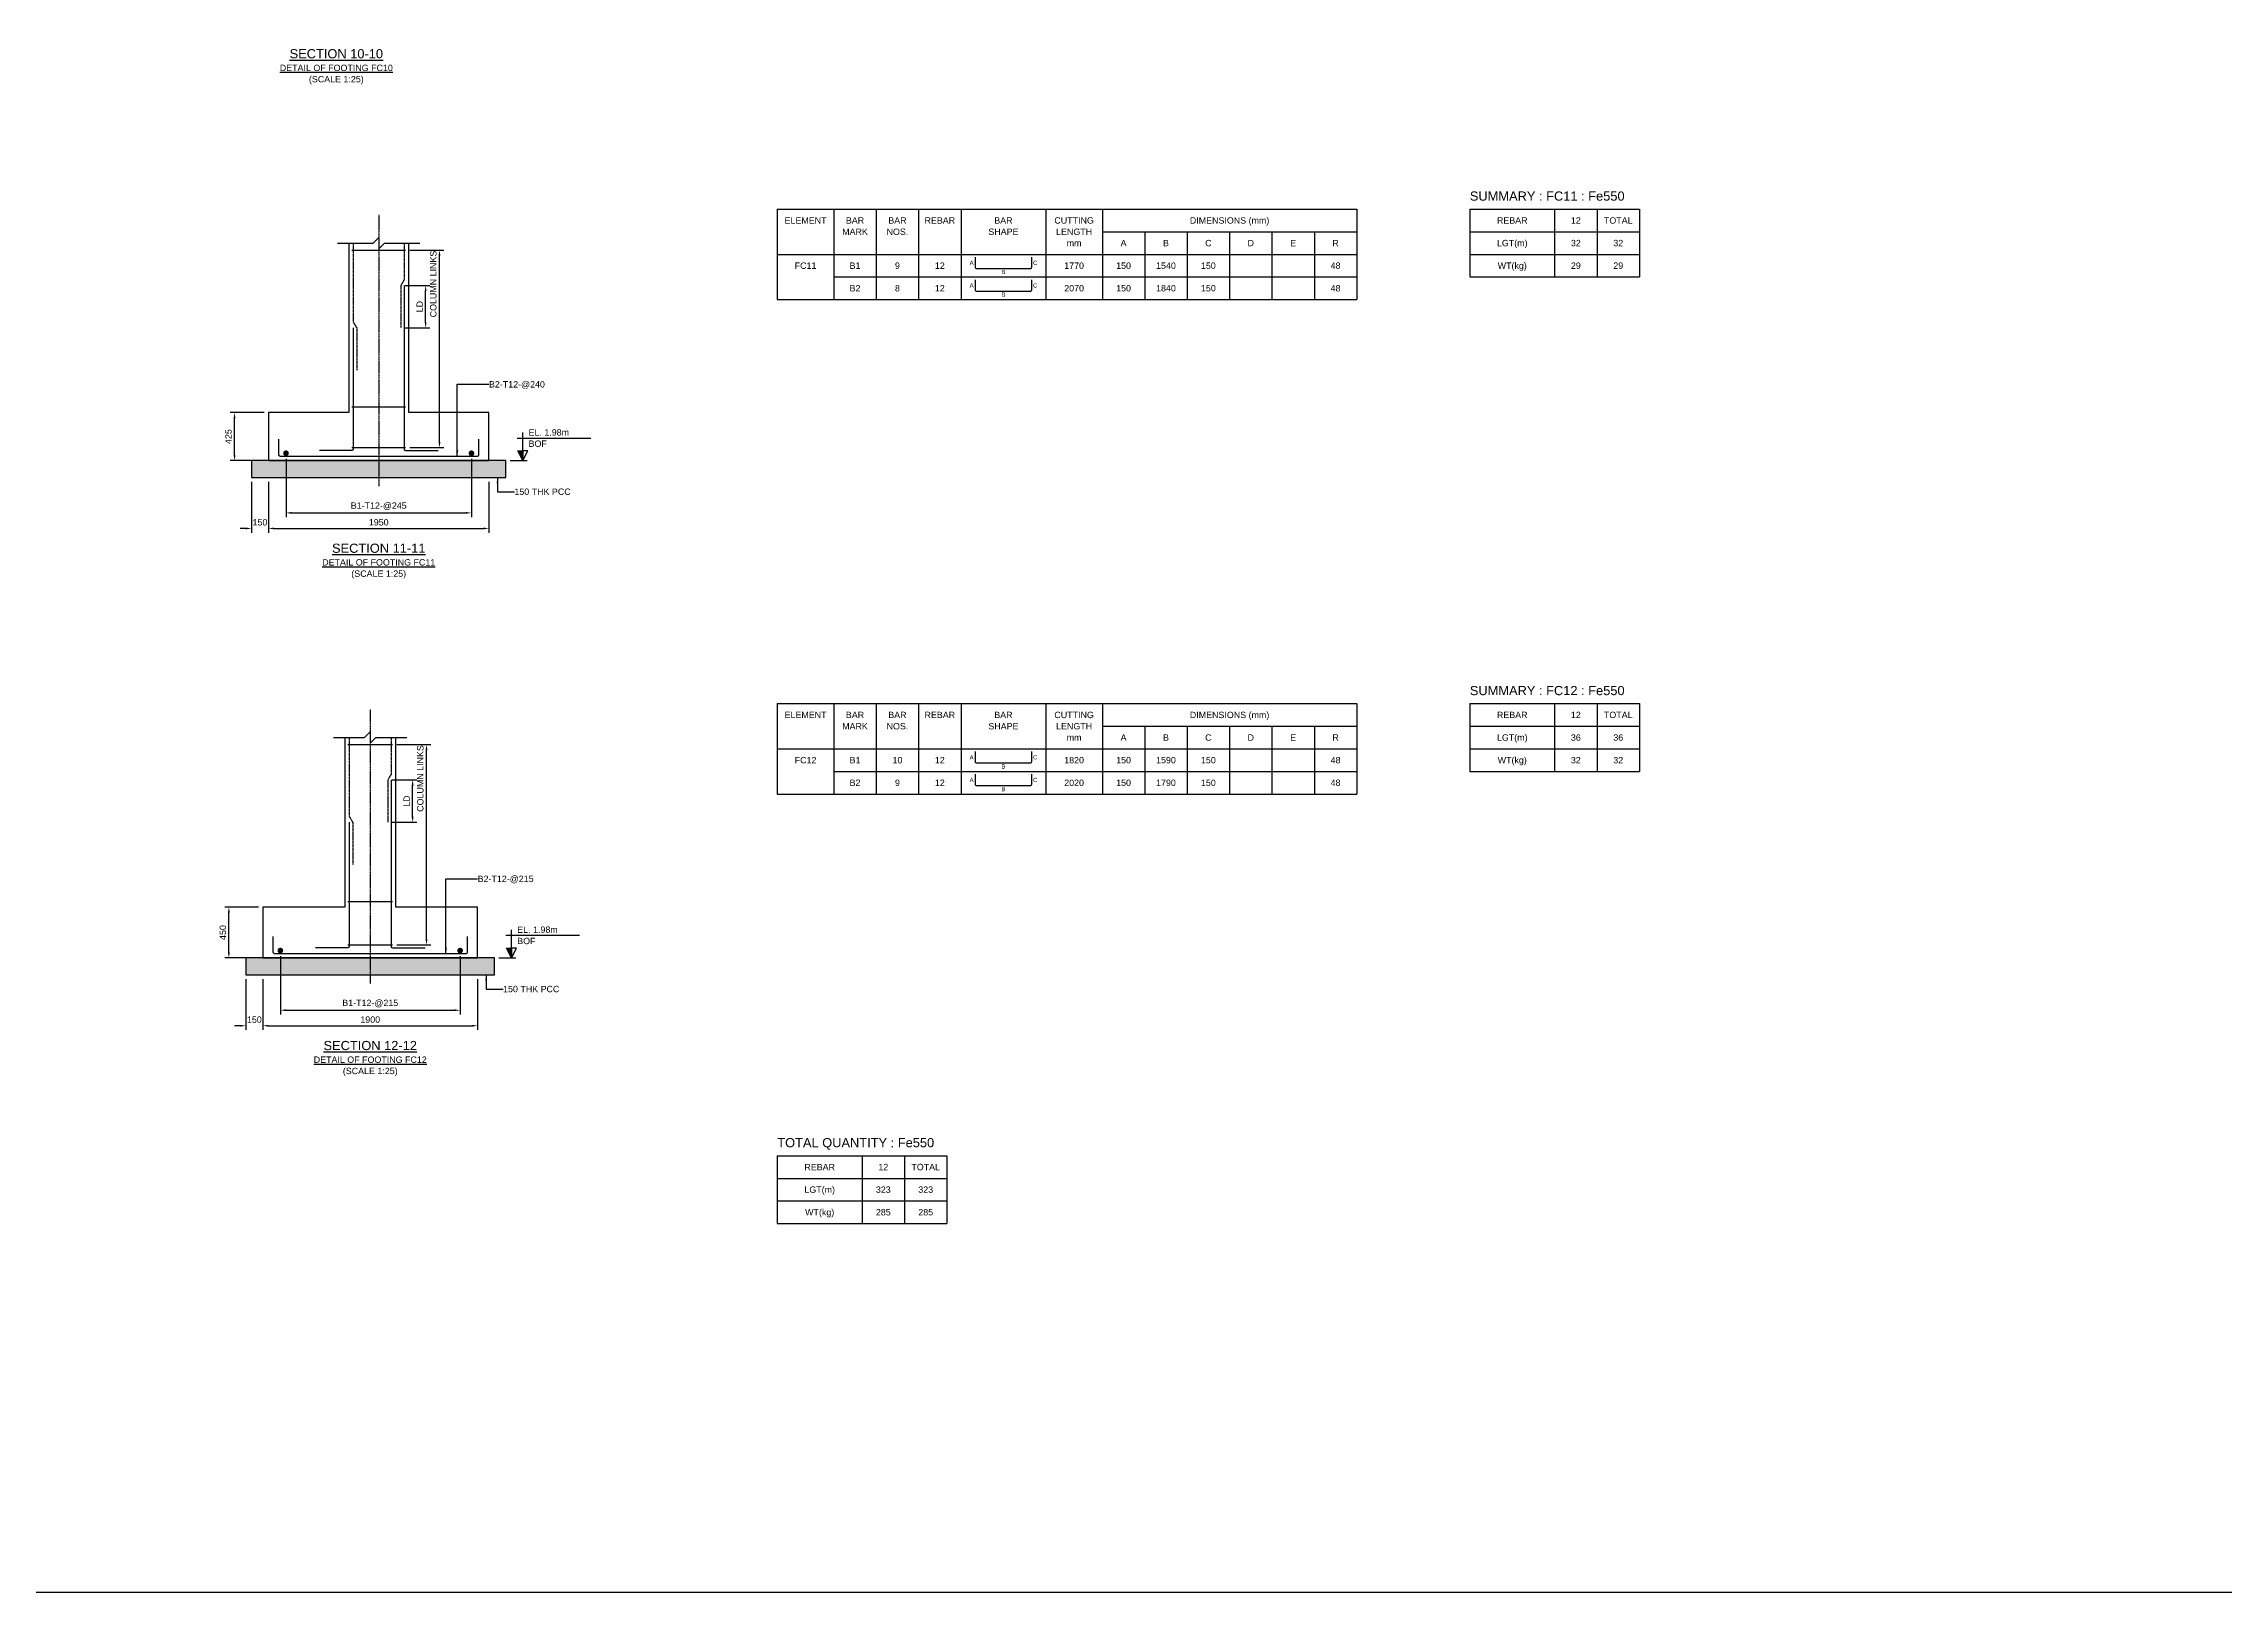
# Model space of a CAD drawing. Header units: inches. Extents: x -816171 to 9366335, y -450961 to 689132.
# Drawn here: x 5641659 to 5718806, y 141360 to 196173 of the extents above; entities that cross this region are included whole.
import ezdxf
from ezdxf.enums import TextEntityAlignment as Align

# ---------------------------------------------------------------- set-up
doc = ezdxf.new("R2010")
doc.units = ezdxf.units.IN
doc.header["$MEASUREMENT"] = 0
doc.linetypes.add('Cline', pattern=[1, 0.625, -0.125, 0.125, -0.125])
doc.linetypes.add('DASHED', pattern=[0.75, 0.5, -0.25])
for name, color, linetype in [('Center Line', 1, 'Continuous'), ('Concrete Line', 2, 'Continuous'), ('Dim', 31, 'Continuous'), ('Labels', 4, 'Continuous'), ('PCC', 5, 'Continuous'), ('Reinforcement', 130, 'Continuous'), ('Schedule Header', 4, 'Continuous'), ('Schedule Line', 60, 'Continuous'), ('Section Mark', 5, 'Continuous'), ('Solid', 25, 'Continuous'), ('Text', 31, 'Continuous')]:
    doc.layers.add(name, color=color, linetype=linetype)
doc.styles.add('SC-BBS1', font='SansSerif')
doc.styles.add('SC-FTG1', font='sanss___.ttf')
doc.styles.add('SC-FTG2', font='SansSerif')
doc.dimstyles.new('RccFooting', dxfattribs={"dimtxt": 225, "dimasz": 200, "dimexe": 150, "dimexo": 150, "dimgap": 100, "dimtad": 1, "dimtoh": 1, "dimdec": 4, "dimlfac": 0.25, "dimzin": 0, "dimdsep": 46, "dimtxsty": 'SC-FTG2', "dimcen": 0.09, "dimclrd": 8, "dimclre": 8, "dimclrt": 31, "dimadec": 0, "dimazin": 0, "dimtfac": 1, "dimtdec": 0, "dimtix": 1, "dimtofl": 0, "dimtmove": 0, "dimatfit": 3, "dimfxl": 1, "dimtolj": 1, "dimtzin": 0, "dimarcsym": 0})

# ---------------------------------------------------------------- blocks, each defined once
blk = doc.blocks.new('*D2450')
at = {"layer": 'DEFPOINTS', "color": 0, "transparency": 16777216}
for p in [(5649014, 180814), (5649614, 180814), (5649614, 179014)]:
    blk.add_point(p, dxfattribs=at)
at = {"layer": 'Dim', "color": 8, "lineweight": -2, "transparency": 16777216}
for p, q in [((5649014, 180664), (5649014, 178864)), ((5649614, 180664), (5649614, 178864)), ((5648814, 179014), (5648614, 179014)), ((5649814, 179014), (5650014, 179014))]:
    blk.add_line(p, q, dxfattribs=at)
at = {"layer": 'Dim', "color": 8, "transparency": 16777216}
for points in [[(5648814, 179047), (5648814, 178981), (5649014, 179014)], [(5649814, 179047), (5649814, 178981), (5649614, 179014)]]:
    blk.add_solid(points, dxfattribs=at)
at = {"layer": 'Dim', "color": 31, "transparency": 16777216, "insert": (5649314, 179230), "char_height": 225, "attachment_point": 5, "style": 'SC-FTG2'}
blk.add_mtext('\\A1;150', dxfattribs=at)
blk = doc.blocks.new('*D2451')
at = {"layer": 'DEFPOINTS', "color": 0, "transparency": 16777216}
for p in [(5649614, 180814), (5657414, 180814), (5657414, 179014)]:
    blk.add_point(p, dxfattribs=at)
at = {"layer": 'Dim', "color": 8, "lineweight": -2, "transparency": 16777216}
for p, q in [((5649614, 180664), (5649614, 178864)), ((5657414, 180664), (5657414, 178864)), ((5649814, 179014), (5657214, 179014))]:
    blk.add_line(p, q, dxfattribs=at)
at = {"layer": 'Dim', "color": 8, "transparency": 16777216}
for points in [[(5649814, 179047), (5649814, 178981), (5649614, 179014)], [(5657214, 179047), (5657214, 178981), (5657414, 179014)]]:
    blk.add_solid(points, dxfattribs=at)
at = {"layer": 'Dim', "color": 31, "transparency": 16777216, "insert": (5653514, 179230), "char_height": 225, "attachment_point": 5, "style": 'SC-FTG2'}
blk.add_mtext('\\A1;1950', dxfattribs=at)
blk = doc.blocks.new('*D2452')
at = {"layer": 'DEFPOINTS', "color": 0, "transparency": 16777216}
for p in [(5648414, 183114), (5649614, 183114), (5649614, 181414)]:
    blk.add_point(p, dxfattribs=at)
at = {"layer": 'Dim', "color": 8, "lineweight": -2, "transparency": 16777216}
for p, q in [((5649464, 183114), (5648264, 183114)), ((5648414, 181614), (5648414, 182914)), ((5649464, 181414), (5648264, 181414))]:
    blk.add_line(p, q, dxfattribs=at)
at = {"layer": 'Dim', "color": 8, "transparency": 16777216}
for points in [[(5648380, 182914), (5648447, 182914), (5648414, 183114)], [(5648380, 181614), (5648447, 181614), (5648414, 181414)]]:
    blk.add_solid(points, dxfattribs=at)
at = {"layer": 'Dim', "color": 31, "transparency": 16777216, "insert": (5648198, 182264), "char_height": 225, "attachment_point": 5, "rotation": 90, "style": 'SC-FTG2'}
blk.add_mtext('\\A1;425', dxfattribs=at)
blk = doc.blocks.new('*D2457')
at = {"layer": 'DEFPOINTS', "color": 0, "transparency": 16777216}
for p in [(5650234, 181624), (5656794, 181624), (5656794, 179564)]:
    blk.add_point(p, dxfattribs=at)
at = {"layer": 'Dim', "color": 8, "lineweight": -2, "transparency": 16777216}
for p, q in [((5650234, 181474), (5650234, 179414)), ((5656794, 181474), (5656794, 179414)), ((5650434, 179564), (5656594, 179564))]:
    blk.add_line(p, q, dxfattribs=at)
at = {"layer": 'Dim', "color": 8, "transparency": 16777216}
for points in [[(5650434, 179597), (5650434, 179531), (5650234, 179564)], [(5656594, 179597), (5656594, 179531), (5656794, 179564)]]:
    blk.add_solid(points, dxfattribs=at)
at = {"layer": 'Dim', "color": 31, "transparency": 16777216, "insert": (5653514, 179800), "char_height": 225, "attachment_point": 5, "style": 'SC-FTG2'}
blk.add_mtext('\\A1;B1-T12-@245', dxfattribs=at)
blk = doc.blocks.new('*D2458')
at = {"layer": 'DEFPOINTS', "color": 0, "transparency": 16777216}
for p in [(5654294, 187614), (5655174, 187614), (5654294, 186114)]:
    blk.add_point(p, dxfattribs=at)
at = {"layer": 'Dim', "color": 8, "lineweight": -2, "transparency": 16777216}
for p, q in [((5654444, 187614), (5655324, 187614)), ((5655174, 186314), (5655174, 187414)), ((5654444, 186114), (5655324, 186114))]:
    blk.add_line(p, q, dxfattribs=at)
at = {"layer": 'Dim', "color": 8, "transparency": 16777216}
for points in [[(5655140, 187414), (5655207, 187414), (5655174, 187614)], [(5655140, 186314), (5655207, 186314), (5655174, 186114)]]:
    blk.add_solid(points, dxfattribs=at)
at = {"layer": 'Dim', "color": 31, "transparency": 16777216, "insert": (5654961, 186864), "char_height": 225, "attachment_point": 5, "rotation": 90, "style": 'SC-FTG2'}
blk.add_mtext('\\A1;LD', dxfattribs=at)
blk = doc.blocks.new('*D2459')
at = {"layer": 'DEFPOINTS', "color": 0, "transparency": 16777216}
for p in [(5654464, 188864), (5655664, 188864), (5654464, 181874)]:
    blk.add_point(p, dxfattribs=at)
at = {"layer": 'Dim', "color": 8, "lineweight": -2, "transparency": 16777216}
for p, q in [((5654614, 188864), (5655814, 188864)), ((5655664, 182074), (5655664, 188664)), ((5654614, 181874), (5655814, 181874))]:
    blk.add_line(p, q, dxfattribs=at)
at = {"layer": 'Dim', "color": 8, "transparency": 16777216}
for points in [[(5655630, 188664), (5655697, 188664), (5655664, 188864)], [(5655630, 182074), (5655697, 182074), (5655664, 181874)]]:
    blk.add_solid(points, dxfattribs=at)
at = {"layer": 'Dim', "color": 31, "transparency": 16777216, "insert": (5655446, 187664), "char_height": 225, "attachment_point": 5, "rotation": 90, "style": 'SC-FTG2'}
blk.add_mtext('\\A1;COLUMN LINKS', dxfattribs=at)
blk = doc.blocks.new('*D2453')
at = {"layer": 'DEFPOINTS', "color": 0, "transparency": 16777216}
for p in [(5648814, 163214), (5649414, 163214), (5649414, 161414)]:
    blk.add_point(p, dxfattribs=at)
at = {"layer": 'Dim', "color": 8, "lineweight": -2, "transparency": 16777216}
for p, q in [((5648814, 163064), (5648814, 161264)), ((5649414, 163064), (5649414, 161264)), ((5648614, 161414), (5648414, 161414)), ((5649614, 161414), (5649814, 161414))]:
    blk.add_line(p, q, dxfattribs=at)
at = {"layer": 'Dim', "color": 8, "transparency": 16777216}
for points in [[(5648614, 161447), (5648614, 161381), (5648814, 161414)], [(5649614, 161447), (5649614, 161381), (5649414, 161414)]]:
    blk.add_solid(points, dxfattribs=at)
at = {"layer": 'Dim', "color": 31, "transparency": 16777216, "insert": (5649114, 161630), "char_height": 225, "attachment_point": 5, "style": 'SC-FTG2'}
blk.add_mtext('\\A1;150', dxfattribs=at)
blk = doc.blocks.new('*D2454')
at = {"layer": 'DEFPOINTS', "color": 0, "transparency": 16777216}
for p in [(5649414, 163214), (5657014, 163214), (5657014, 161414)]:
    blk.add_point(p, dxfattribs=at)
at = {"layer": 'Dim', "color": 8, "lineweight": -2, "transparency": 16777216}
for p, q in [((5649414, 163064), (5649414, 161264)), ((5657014, 163064), (5657014, 161264)), ((5649614, 161414), (5656814, 161414))]:
    blk.add_line(p, q, dxfattribs=at)
at = {"layer": 'Dim', "color": 8, "transparency": 16777216}
for points in [[(5649614, 161447), (5649614, 161381), (5649414, 161414)], [(5656814, 161447), (5656814, 161381), (5657014, 161414)]]:
    blk.add_solid(points, dxfattribs=at)
at = {"layer": 'Dim', "color": 31, "transparency": 16777216, "insert": (5653214, 161630), "char_height": 225, "attachment_point": 5, "style": 'SC-FTG2'}
blk.add_mtext('\\A1;1900', dxfattribs=at)
blk = doc.blocks.new('*D2455')
at = {"layer": 'DEFPOINTS', "color": 0, "transparency": 16777216}
for p in [(5648214, 165614), (5649414, 165614), (5649414, 163814)]:
    blk.add_point(p, dxfattribs=at)
at = {"layer": 'Dim', "color": 8, "lineweight": -2, "transparency": 16777216}
for p, q in [((5649264, 165614), (5648064, 165614)), ((5648214, 164014), (5648214, 165414)), ((5649264, 163814), (5648064, 163814))]:
    blk.add_line(p, q, dxfattribs=at)
at = {"layer": 'Dim', "color": 8, "transparency": 16777216}
for points in [[(5648180, 165414), (5648247, 165414), (5648214, 165614)], [(5648180, 164014), (5648247, 164014), (5648214, 163814)]]:
    blk.add_solid(points, dxfattribs=at)
at = {"layer": 'Dim', "color": 31, "transparency": 16777216, "insert": (5647998, 164714), "char_height": 225, "attachment_point": 5, "rotation": 90, "style": 'SC-FTG2'}
blk.add_mtext('\\A1;450', dxfattribs=at)
blk = doc.blocks.new('*D2456')
at = {"layer": 'DEFPOINTS', "color": 0, "transparency": 16777216}
for p in [(5650034, 164024), (5656394, 164024), (5656394, 161964)]:
    blk.add_point(p, dxfattribs=at)
at = {"layer": 'Dim', "color": 8, "lineweight": -2, "transparency": 16777216}
for p, q in [((5650034, 163874), (5650034, 161814)), ((5656394, 163874), (5656394, 161814)), ((5650234, 161964), (5656194, 161964))]:
    blk.add_line(p, q, dxfattribs=at)
at = {"layer": 'Dim', "color": 8, "transparency": 16777216}
for points in [[(5650234, 161997), (5650234, 161931), (5650034, 161964)], [(5656194, 161997), (5656194, 161931), (5656394, 161964)]]:
    blk.add_solid(points, dxfattribs=at)
at = {"layer": 'Dim', "color": 31, "transparency": 16777216, "insert": (5653214, 162200), "char_height": 225, "attachment_point": 5, "style": 'SC-FTG2'}
blk.add_mtext('\\A1;B1-T12-@215', dxfattribs=at)
blk = doc.blocks.new('*D2464')
at = {"layer": 'DEFPOINTS', "color": 0, "transparency": 16777216}
for p in [(5653834, 170114), (5654714, 170114), (5653834, 168614)]:
    blk.add_point(p, dxfattribs=at)
at = {"layer": 'Dim', "color": 8, "lineweight": -2, "transparency": 16777216}
for p, q in [((5653984, 170114), (5654864, 170114)), ((5654714, 168814), (5654714, 169914)), ((5653984, 168614), (5654864, 168614))]:
    blk.add_line(p, q, dxfattribs=at)
at = {"layer": 'Dim', "color": 8, "transparency": 16777216}
for points in [[(5654680, 169914), (5654747, 169914), (5654714, 170114)], [(5654680, 168814), (5654747, 168814), (5654714, 168614)]]:
    blk.add_solid(points, dxfattribs=at)
at = {"layer": 'Dim', "color": 31, "transparency": 16777216, "insert": (5654501, 169364), "char_height": 225, "attachment_point": 5, "rotation": 90, "style": 'SC-FTG2'}
blk.add_mtext('\\A1;LD', dxfattribs=at)
blk = doc.blocks.new('*D2465')
at = {"layer": 'DEFPOINTS', "color": 0, "transparency": 16777216}
for p in [(5654004, 171364), (5655204, 171364), (5654004, 164274)]:
    blk.add_point(p, dxfattribs=at)
at = {"layer": 'Dim', "color": 8, "lineweight": -2, "transparency": 16777216}
for p, q in [((5654154, 171364), (5655354, 171364)), ((5655204, 164474), (5655204, 171164)), ((5654154, 164274), (5655354, 164274))]:
    blk.add_line(p, q, dxfattribs=at)
at = {"layer": 'Dim', "color": 8, "transparency": 16777216}
for points in [[(5655170, 171164), (5655237, 171164), (5655204, 171364)], [(5655170, 164474), (5655237, 164474), (5655204, 164274)]]:
    blk.add_solid(points, dxfattribs=at)
at = {"layer": 'Dim', "color": 31, "transparency": 16777216, "insert": (5654986, 170164), "char_height": 225, "attachment_point": 5, "rotation": 90, "style": 'SC-FTG2'}
blk.add_mtext('\\A1;COLUMN LINKS', dxfattribs=at)

msp = doc.modelspace()

# ---------------------------------------------------------------- hatches: boundary and pattern name
at = {"layer": 'Solid'}
for points in [[(5649013.62815, 180814.1347), (5658013.62815, 180814.1347), (5658013.62815, 181414.1347), (5649013.62815, 181414.1347)], [(5658613.62815, 181414.1347), (5658438.62815, 181764.1347), (5658613.62815, 181764.1347)], [(5648813.62815, 163214.1347), (5657613.62815, 163214.1347), (5657613.62815, 163814.1347), (5648813.62815, 163814.1347)], [(5658213.62815, 163814.1347), (5658038.62815, 164164.1347), (5658213.62815, 164164.1347)]]:
    msp.add_hatch(color=256, dxfattribs=at).paths.add_polyline_path(points, flags=0)

# ---------------------------------------------------------------- linework, layer by layer
msp.add_lwpolyline([(5266849.35229, 395952.13534), (5795953.51014, 395952.13534), (5795953.51014, 141360.22388), (5266849.35229, 141360.22388)], close=True)
at = {"layer": 'Center Line', "linetype": 'Cline'}
for points in [[(5653513.62815, 190114.1347), (5653513.62815, 180514.1347)], [(5653213.62815, 172614.1347), (5653213.62815, 162914.1347)]]:
    msp.add_lwpolyline(points, dxfattribs=at)
at = {"layer": 'Concrete Line'}
for points in [[(5652453.62815, 189114.1347), (5652453.62815, 183114.1347), (5649613.62815, 183114.1347), (5649613.62815, 181414.1347), (5657413.62815, 181414.1347), (5657413.62815, 183114.1347), (5654573.62815, 183114.1347), (5654573.62815, 189114.1347)], [(5652053.62815, 189114.1347), (5653313.62815, 189114.1347), (5653513.62815, 189314.1347), (5653513.62815, 188914.1347), (5653713.62815, 189114.1347), (5654973.62815, 189114.1347)], [(5652313.62815, 171614.1347), (5652313.62815, 165614.1347), (5649413.62815, 165614.1347), (5649413.62815, 163814.1347), (5657013.62815, 163814.1347), (5657013.62815, 165614.1347), (5654113.62815, 165614.1347), (5654113.62815, 171614.1347)], [(5651913.62815, 171614.1347), (5653013.62815, 171614.1347), (5653213.62815, 171814.1347), (5653213.62815, 171414.1347), (5653413.62815, 171614.1347), (5654513.62815, 171614.1347)]]:
    msp.add_lwpolyline(points, dxfattribs=at)
at = {"layer": 'PCC'}
for points in [[(5649013.62815, 180814.1347), (5658013.62815, 180814.1347), (5658013.62815, 181414.1347), (5649013.62815, 181414.1347), (5649013.62815, 180814.1347)], [(5648813.62815, 163214.1347), (5657613.62815, 163214.1347), (5657613.62815, 163814.1347), (5648813.62815, 163814.1347), (5648813.62815, 163214.1347)]]:
    msp.add_lwpolyline(points, dxfattribs=at)
at = {"layer": 'Reinforcement', "linetype": 'DASHED'}
for points in [[(5652613.62815, 189114.1347), (5652613.62815, 186314.1347), (5652733.62815, 186114.1347), (5652733.62815, 184614.1347)], [(5654413.62815, 189114.1347), (5654413.62815, 187814.1347), (5654293.62815, 187614.1347), (5654293.62815, 186114.1347)], [(5652473.62815, 171614.1347), (5652473.62815, 168814.1347), (5652593.62815, 168614.1347), (5652593.62815, 167114.1347)], [(5653953.62815, 171614.1347), (5653953.62815, 170314.1347), (5653833.62815, 170114.1347), (5653833.62815, 168614.1347)]]:
    msp.add_lwpolyline(points, dxfattribs=at)
at = {"layer": 'Reinforcement'}
for points in [[(5652563.62815, 188864.1347), (5654463.62815, 188864.1347)], [(5652563.62815, 183314.1347), (5654463.62815, 183314.1347)], [(5652563.62815, 181874.1347), (5654463.62815, 181874.1347)], [(5652423.62815, 171364.1347), (5654003.62815, 171364.1347)], [(5652423.62815, 165814.1347), (5654003.62815, 165814.1347)], [(5652423.62815, 164274.1347), (5654003.62815, 164274.1347)]]:
    msp.add_lwpolyline(points, dxfattribs=at)
for points in [[(5674613.62815, 188614.1347), (5674613.62815, 188264.1347, 0.5), (5674663.62815, 188214.1347), (5676563.62815, 188214.1347, 0.5), (5676613.62815, 188264.1347), (5676613.62815, 188614.1347)], [(5654413.62815, 187614.1347), (5654413.62815, 181824.1347, 0.4), (5654463.62815, 181774.1347), (5655613.62815, 181774.1347, 0.4), (5655613.62815, 181774.1347), (5655613.62815, 181774.1347)], [(5674613.62815, 187814.1347), (5674613.62815, 187464.1347, 0.5), (5674663.62815, 187414.1347), (5676563.62815, 187414.1347, 0.5), (5676613.62815, 187464.1347), (5676613.62815, 187814.1347)], [(5652613.62815, 186114.1347), (5652613.62815, 181824.1347, -0.4), (5652563.62815, 181774.1347), (5651413.62815, 181774.1347, 0.4), (5651413.62815, 181774.1347), (5651413.62815, 181774.1347)], [(5649973.62815, 182174.1347), (5649973.62815, 181624.1347, 0.4), (5650023.62815, 181574.1347), (5657003.62815, 181574.1347, 0.4), (5657053.62815, 181624.1347), (5657053.62815, 182174.1347)], [(5674613.62815, 171114.1347), (5674613.62815, 170764.1347, 0.5), (5674663.62815, 170714.1347), (5676563.62815, 170714.1347, 0.5), (5676613.62815, 170764.1347), (5676613.62815, 171114.1347)], [(5653953.62815, 170114.1347), (5653953.62815, 164224.1347, 0.4), (5654003.62815, 164174.1347), (5655153.62815, 164174.1347, 0.4), (5655153.62815, 164174.1347), (5655153.62815, 164174.1347)], [(5674613.62815, 170314.1347), (5674613.62815, 169964.1347, 0.5), (5674663.62815, 169914.1347), (5676563.62815, 169914.1347, 0.5), (5676613.62815, 169964.1347), (5676613.62815, 170314.1347)], [(5652473.62815, 168614.1347), (5652473.62815, 164224.1347, -0.4), (5652423.62815, 164174.1347), (5651273.62815, 164174.1347, 0.4), (5651273.62815, 164174.1347), (5651273.62815, 164174.1347)], [(5649773.62815, 164574.1347), (5649773.62815, 164024.1347, 0.4), (5649823.62815, 163974.1347), (5656603.62815, 163974.1347, 0.4), (5656653.62815, 164024.1347), (5656653.62815, 164574.1347)]]:
    msp.add_lwpolyline(points, format="xyb", dxfattribs=at)
at = {"layer": 'Reinforcement', "const_width": 100}
for points in [[(5650183.62815, 181674.1347, 1), (5650283.62815, 181674.1347, 1)], [(5656743.62815, 181674.1347, 1), (5656843.62815, 181674.1347, 1)], [(5649983.62815, 164074.1347, 1), (5650083.62815, 164074.1347, 1)], [(5656343.62815, 164074.1347, 1), (5656443.62815, 164074.1347, 1)]]:
    msp.add_lwpolyline(points, format="xyb", close=True, dxfattribs=at)
at = {"layer": 'Schedule Line'}
for p, q in [((5667613.62815, 190314.1347), (5688113.62815, 190314.1347)), ((5667613.62815, 190314.1347), (5667613.62815, 187114.1347)), ((5669613.62815, 190314.1347), (5669613.62815, 187114.1347)), ((5671113.62815, 190314.1347), (5671113.62815, 187114.1347)), ((5672613.62815, 190314.1347), (5672613.62815, 187114.1347)), ((5674113.62815, 190314.1347), (5674113.62815, 187114.1347)), ((5677113.62815, 190314.1347), (5677113.62815, 187114.1347)), ((5679113.62815, 190314.1347), (5679113.62815, 187114.1347)), ((5688113.62815, 190314.1347), (5688113.62815, 187114.1347)), ((5692113.62815, 190314.1347), (5698113.62815, 190314.1347)), ((5692113.62815, 190314.1347), (5692113.62815, 187914.1347)), ((5695113.62815, 190314.1347), (5695113.62815, 187914.1347)), ((5696613.62815, 190314.1347), (5696613.62815, 187914.1347)), ((5698113.62815, 190314.1347), (5698113.62815, 187914.1347)), ((5679113.62815, 189514.1347), (5688113.62815, 189514.1347)), ((5680613.62815, 189514.1347), (5680613.62815, 187114.1347)), ((5682113.62815, 189514.1347), (5682113.62815, 187114.1347)), ((5683613.62815, 189514.1347), (5683613.62815, 187114.1347)), ((5685113.62815, 189514.1347), (5685113.62815, 187114.1347)), ((5686613.62815, 189514.1347), (5686613.62815, 187114.1347)), ((5692113.62815, 189514.1347), (5698113.62815, 189514.1347)), ((5667613.62815, 188714.1347), (5688113.62815, 188714.1347)), ((5692113.62815, 188714.1347), (5698113.62815, 188714.1347)), ((5669613.62815, 187914.1347), (5688113.62815, 187914.1347)), ((5692113.62815, 187914.1347), (5698113.62815, 187914.1347)), ((5667613.62815, 187114.1347), (5688113.62815, 187114.1347)), ((5669613.62815, 187114.1347), (5688113.62815, 187114.1347)), ((5667613.62815, 172814.1347), (5688113.62815, 172814.1347)), ((5667613.62815, 172814.1347), (5667613.62815, 169614.1347)), ((5669613.62815, 172814.1347), (5669613.62815, 169614.1347)), ((5671113.62815, 172814.1347), (5671113.62815, 169614.1347)), ((5672613.62815, 172814.1347), (5672613.62815, 169614.1347)), ((5674113.62815, 172814.1347), (5674113.62815, 169614.1347)), ((5677113.62815, 172814.1347), (5677113.62815, 169614.1347)), ((5679113.62815, 172814.1347), (5679113.62815, 169614.1347)), ((5688113.62815, 172814.1347), (5688113.62815, 169614.1347)), ((5692113.62815, 172814.1347), (5698113.62815, 172814.1347)), ((5692113.62815, 172814.1347), (5692113.62815, 170414.1347)), ((5695113.62815, 172814.1347), (5695113.62815, 170414.1347)), ((5696613.62815, 172814.1347), (5696613.62815, 170414.1347)), ((5698113.62815, 172814.1347), (5698113.62815, 170414.1347)), ((5679113.62815, 172014.1347), (5688113.62815, 172014.1347)), ((5680613.62815, 172014.1347), (5680613.62815, 169614.1347)), ((5682113.62815, 172014.1347), (5682113.62815, 169614.1347)), ((5683613.62815, 172014.1347), (5683613.62815, 169614.1347)), ((5685113.62815, 172014.1347), (5685113.62815, 169614.1347)), ((5686613.62815, 172014.1347), (5686613.62815, 169614.1347)), ((5692113.62815, 172014.1347), (5698113.62815, 172014.1347)), ((5667613.62815, 171214.1347), (5688113.62815, 171214.1347)), ((5692113.62815, 171214.1347), (5698113.62815, 171214.1347)), ((5669613.62815, 170414.1347), (5688113.62815, 170414.1347)), ((5692113.62815, 170414.1347), (5698113.62815, 170414.1347)), ((5667613.62815, 169614.1347), (5688113.62815, 169614.1347)), ((5669613.62815, 169614.1347), (5688113.62815, 169614.1347)), ((5667613.62815, 156814.1347), (5673613.62815, 156814.1347)), ((5667613.62815, 156814.1347), (5667613.62815, 154414.1347)), ((5670613.62815, 156814.1347), (5670613.62815, 154414.1347)), ((5672113.62815, 156814.1347), (5672113.62815, 154414.1347)), ((5673613.62815, 156814.1347), (5673613.62815, 154414.1347)), ((5667613.62815, 156014.1347), (5673613.62815, 156014.1347)), ((5667613.62815, 155214.1347), (5673613.62815, 155214.1347)), ((5667613.62815, 154414.1347), (5673613.62815, 154414.1347))]:
    msp.add_line(p, q, dxfattribs=at)
at = {"layer": 'Section Mark'}
for p, q in [((5658163.62815, 181414.1347), (5658763.62815, 181414.1347)), ((5657763.62815, 163814.1347), (5658363.62815, 163814.1347))]:
    msp.add_line(p, q, dxfattribs=at)
for points in [[(5658413.62815, 182214.1347), (5661013.62815, 182214.1347)], [(5658613.62815, 181414.1347), (5658613.62815, 182414.1347)], [(5658613.62815, 181414.1347), (5658438.62815, 181764.1347), (5658613.62815, 181764.1347), (5658613.62815, 181414.1347)], [(5658613.62815, 181414.1347), (5658788.62815, 181764.1347), (5658613.62815, 181764.1347), (5658613.62815, 181414.1347)], [(5658013.62815, 164614.1347), (5660613.62815, 164614.1347)], [(5658213.62815, 163814.1347), (5658213.62815, 164814.1347)], [(5658213.62815, 163814.1347), (5658038.62815, 164164.1347), (5658213.62815, 164164.1347), (5658213.62815, 163814.1347)], [(5658213.62815, 163814.1347), (5658388.62815, 164164.1347), (5658213.62815, 164164.1347), (5658213.62815, 163814.1347)]]:
    msp.add_lwpolyline(points, dxfattribs=at)

# ---------------------------------------------------------------- texts
at = {"layer": 'Dim', "style": 'SC-BBS1'}
for s, p in [('A', (5674488.62815, 188414.1347)), ('C', (5676738.62815, 188414.1347)), ('A', (5674488.62815, 187614.1347)), ('B', (5675613.62815, 188089.1347)), ('C', (5676738.62815, 187614.1347)), ('B', (5675613.62815, 187289.1347)), ('A', (5674488.62815, 170914.1347)), ('B', (5675613.62815, 170589.1347)), ('C', (5676738.62815, 170914.1347)), ('A', (5674488.62815, 170114.1347)), ('B', (5675613.62815, 169789.1347)), ('C', (5676738.62815, 170114.1347))]:
    msp.add_text(s, height=150, dxfattribs=at).set_placement(p, align=Align.MIDDLE_CENTER)
at = {"layer": 'Dim', "style": 'SC-FTG2'}
for s, p in [('B2-T12-@240', (5657413.62815, 184114.1347)), ('150 THK PCC', (5658313.62815, 180314.1347)), ('B2-T12-@215', (5657013.62815, 166614.1347)), ('150 THK PCC', (5657913.62815, 162714.1347))]:
    msp.add_text(s, height=225, dxfattribs=at).set_placement(p, align=Align.MIDDLE_LEFT)
at = {"layer": 'Labels', "style": 'SC-FTG1'}
for s, p in [('%%USECTION 10-10', (5652013.62815, 195814.1347)), ('%%USECTION 11-11', (5653513.62815, 178314.1347)), ('%%USECTION 12-12', (5653213.62815, 160714.1347))]:
    msp.add_text(s, height=325, dxfattribs=at).set_placement(p, align=Align.MIDDLE_CENTER)
at = {"layer": 'Schedule Header', "style": 'SC-BBS1'}
for s, p in [('SUMMARY : FC11 : Fe550', (5692113.62815, 190614.1347)), ('SUMMARY : FC12 : Fe550', (5692113.62815, 173114.1347)), ('TOTAL QUANTITY : Fe550', (5667613.62815, 157114.1347))]:
    msp.add_text(s, height=325, dxfattribs=at).set_placement(p)
for s, p in [('ELEMENT', (5668613.62815, 189914.1347)), ('BAR', (5670363.62815, 189914.1347)), ('BAR', (5671863.62815, 189914.1347)), ('REBAR', (5673363.62815, 189914.1347)), ('BAR', (5675613.62815, 189914.1347)), ('CUTTING', (5678113.62815, 189914.1347)), ('DIMENSIONS (mm)', (5683613.62815, 189914.1347)), ('REBAR', (5693613.62815, 189914.1347)), ('12', (5695863.62815, 189914.1347)), ('TOTAL', (5697363.62815, 189914.1347)), ('MARK', (5670363.62815, 189514.1347)), ('NOS.', (5671863.62815, 189514.1347)), ('SHAPE', (5675613.62815, 189514.1347)), ('LENGTH', (5678113.62815, 189514.1347)), ('mm', (5678113.62815, 189114.1347)), ('A', (5679863.62815, 189114.1347)), ('B', (5681363.62815, 189114.1347)), ('C', (5682863.62815, 189114.1347)), ('D', (5684363.62815, 189114.1347)), ('E', (5685863.62815, 189114.1347)), ('R', (5687363.62815, 189114.1347)), ('LGT(m)', (5693613.62815, 189114.1347)), ('WT(kg)', (5693613.62815, 188314.1347)), ('ELEMENT', (5668613.62815, 172414.1347)), ('MARK', (5670363.62815, 172014.1347)), ('BAR', (5670363.62815, 172414.1347)), ('NOS.', (5671863.62815, 172014.1347)), ('BAR', (5671863.62815, 172414.1347)), ('REBAR', (5673363.62815, 172414.1347)), ('SHAPE', (5675613.62815, 172014.1347)), ('BAR', (5675613.62815, 172414.1347)), ('CUTTING', (5678113.62815, 172414.1347)), ('LENGTH', (5678113.62815, 172014.1347)), ('DIMENSIONS (mm)', (5683613.62815, 172414.1347)), ('REBAR', (5693613.62815, 172414.1347)), ('12', (5695863.62815, 172414.1347)), ('TOTAL', (5697363.62815, 172414.1347)), ('mm', (5678113.62815, 171614.1347)), ('A', (5679863.62815, 171614.1347)), ('B', (5681363.62815, 171614.1347)), ('C', (5682863.62815, 171614.1347)), ('D', (5684363.62815, 171614.1347)), ('E', (5685863.62815, 171614.1347)), ('R', (5687363.62815, 171614.1347)), ('LGT(m)', (5693613.62815, 171614.1347)), ('WT(kg)', (5693613.62815, 170814.1347)), ('REBAR', (5669113.62815, 156414.1347)), ('12', (5671363.62815, 156414.1347)), ('TOTAL', (5672863.62815, 156414.1347)), ('LGT(m)', (5669113.62815, 155614.1347)), ('WT(kg)', (5669113.62815, 154814.1347))]:
    msp.add_text(s, height=225, dxfattribs=at).set_placement(p, align=Align.MIDDLE_CENTER)
at = {"layer": 'Text'}
for s, style, p in [('%%UDETAIL OF FOOTING FC10', 'SC-FTG1', (5652013.62815, 195314.1347)), ('(SCALE 1:25)', 'SC-FTG1', (5652013.62815, 194914.1347)), ('32', 'SC-BBS1', (5695863.62815, 189114.1347)), ('32', 'SC-BBS1', (5697363.62815, 189114.1347)), ('FC11', 'SC-BBS1', (5668613.62815, 188314.1347)), ('B1', 'SC-BBS1', (5670363.62815, 188314.1347)), ('9', 'SC-BBS1', (5671863.62815, 188314.1347)), ('12', 'SC-BBS1', (5673363.62815, 188314.1347)), ('1770', 'SC-BBS1', (5678113.62815, 188314.1347)), ('150', 'SC-BBS1', (5679863.62815, 188314.1347)), ('1540', 'SC-BBS1', (5681363.62815, 188314.1347)), ('150', 'SC-BBS1', (5682863.62815, 188314.1347)), ('48', 'SC-BBS1', (5687363.62815, 188314.1347)), ('29', 'SC-BBS1', (5695863.62815, 188314.1347)), ('29', 'SC-BBS1', (5697363.62815, 188314.1347)), ('B2', 'SC-BBS1', (5670363.62815, 187514.1347)), ('8', 'SC-BBS1', (5671863.62815, 187514.1347)), ('12', 'SC-BBS1', (5673363.62815, 187514.1347)), ('2070', 'SC-BBS1', (5678113.62815, 187514.1347)), ('150', 'SC-BBS1', (5679863.62815, 187514.1347)), ('1840', 'SC-BBS1', (5681363.62815, 187514.1347)), ('150', 'SC-BBS1', (5682863.62815, 187514.1347)), ('48', 'SC-BBS1', (5687363.62815, 187514.1347)), ('%%UDETAIL OF FOOTING FC11', 'SC-FTG1', (5653513.62815, 177814.1347)), ('(SCALE 1:25)', 'SC-FTG1', (5653513.62815, 177414.1347)), ('36', 'SC-BBS1', (5695863.62815, 171614.1347)), ('36', 'SC-BBS1', (5697363.62815, 171614.1347)), ('FC12', 'SC-BBS1', (5668613.62815, 170814.1347)), ('B1', 'SC-BBS1', (5670363.62815, 170814.1347)), ('10', 'SC-BBS1', (5671863.62815, 170814.1347)), ('12', 'SC-BBS1', (5673363.62815, 170814.1347)), ('1820', 'SC-BBS1', (5678113.62815, 170814.1347)), ('150', 'SC-BBS1', (5679863.62815, 170814.1347)), ('1590', 'SC-BBS1', (5681363.62815, 170814.1347)), ('150', 'SC-BBS1', (5682863.62815, 170814.1347)), ('48', 'SC-BBS1', (5687363.62815, 170814.1347)), ('32', 'SC-BBS1', (5695863.62815, 170814.1347)), ('32', 'SC-BBS1', (5697363.62815, 170814.1347)), ('B2', 'SC-BBS1', (5670363.62815, 170014.1347)), ('9', 'SC-BBS1', (5671863.62815, 170014.1347)), ('12', 'SC-BBS1', (5673363.62815, 170014.1347)), ('2020', 'SC-BBS1', (5678113.62815, 170014.1347)), ('150', 'SC-BBS1', (5679863.62815, 170014.1347)), ('1790', 'SC-BBS1', (5681363.62815, 170014.1347)), ('150', 'SC-BBS1', (5682863.62815, 170014.1347)), ('48', 'SC-BBS1', (5687363.62815, 170014.1347)), ('%%UDETAIL OF FOOTING FC12', 'SC-FTG1', (5653213.62815, 160214.1347)), ('(SCALE 1:25)', 'SC-FTG1', (5653213.62815, 159814.1347)), ('323', 'SC-BBS1', (5671363.62815, 155614.1347)), ('323', 'SC-BBS1', (5672863.62815, 155614.1347)), ('285', 'SC-BBS1', (5671363.62815, 154814.1347)), ('285', 'SC-BBS1', (5672863.62815, 154814.1347))]:
    msp.add_text(s, height=225, dxfattribs=dict(at, style=style)).set_placement(p, align=Align.MIDDLE_CENTER)
at = {"layer": 'Text', "style": 'SC-FTG2'}
for s, p in [('EL. 1.98m', (5658813.62815, 182414.1347)), ('BOF', (5658813.62815, 182014.1347)), ('EL. 1.98m', (5658413.62815, 164814.1347)), ('BOF', (5658413.62815, 164414.1347))]:
    msp.add_text(s, height=225, dxfattribs=at).set_placement(p, align=Align.MIDDLE_LEFT)

# ---------------------------------------------------------------- dimensions: what is measured, and where the dimension line sits
at = {"layer": 'Dim'}
for base, p1, p2, text, picture, middle in [((5655663.62815, 188864.1347), (5654463.62815, 181874.1347), (5654463.62815, 188864.1347), 'COLUMN LINKS', '*D2459', (5655663.62815, 187664.1347)), ((5655173.62815, 187614.1347), (5654293.62815, 186114.1347), (5654293.62815, 187614.1347), 'LD', '*D2458', (5655173.62815, 186864.1347)), ((5655203.62815, 171364.1347), (5654003.62815, 164274.1347), (5654003.62815, 171364.1347), 'COLUMN LINKS', '*D2465', (5655203.62815, 170164.1347)), ((5654713.62815, 170114.1347), (5653833.62815, 168614.1347), (5653833.62815, 170114.1347), 'LD', '*D2464', (5654713.62815, 169364.1347))]:
    dim = msp.add_linear_dim(base=base, p1=p1, p2=p2, angle=90, text=text, dimstyle='RccFooting', override={"dimjust": 0}, dxfattribs=at)
    dim.commit()
    dim.dimension.update_dxf_attribs({"geometry": picture, "text_midpoint": middle, "dimtype": 161})
for p1, p2, distance, text, picture, middle in [((5649613.62815, 181414.1347), (5649613.62815, 183114.1347), 1200, '425', '*D2452', (5648197.73309, 182264.1347)), ((5650233.62815, 181624.1347), (5656793.62815, 181624.1347), -2060, 'B1-T12-@245', '*D2457', (5653513.62815, 179800.09149)), ((5649013.62815, 180814.1347), (5649613.62815, 180814.1347), -1800, '150', '*D2450', (5649313.62815, 179230.02976)), ((5649613.62815, 180814.1347), (5657413.62815, 180814.1347), -1800, '1950', '*D2451', (5653513.62815, 179230.02976)), ((5649413.62815, 163814.1347), (5649413.62815, 165614.1347), 1200, '450', '*D2455', (5647997.73309, 164714.1347)), ((5650033.62815, 164024.1347), (5656393.62815, 164024.1347), -2060, 'B1-T12-@215', '*D2456', (5653213.62815, 162200.09149)), ((5648813.62815, 163214.1347), (5649413.62815, 163214.1347), -1800, '150', '*D2453', (5649113.62815, 161630.02976)), ((5649413.62815, 163214.1347), (5657013.62815, 163214.1347), -1800, '1900', '*D2454', (5653213.62815, 161630.02976))]:
    dim = msp.add_aligned_dim(p1=p1, p2=p2, distance=distance, text=text, dimstyle='RccFooting', dxfattribs=at)
    dim.commit()
    dim.dimension.update_dxf_attribs({"geometry": picture, "text_midpoint": middle})

# ---------------------------------------------------------------- leaders
at = {"layer": 'Dim', "color": 8}
for points in [[(5656293.62815, 181574.1347), (5656293.62815, 184114.1347), (5657413.62815, 184114.1347)], [(5657713.62815, 180814.1347), (5657713.62815, 180314.1347), (5658313.62815, 180314.1347)], [(5655893.62815, 163974.1347), (5655893.62815, 166614.1347), (5657013.62815, 166614.1347)], [(5657313.62815, 163214.1347), (5657313.62815, 162714.1347), (5657913.62815, 162714.1347)]]:
    msp.add_leader(points, dimstyle='RccFooting', dxfattribs=at)

doc.saveas('drawing.dxf')
